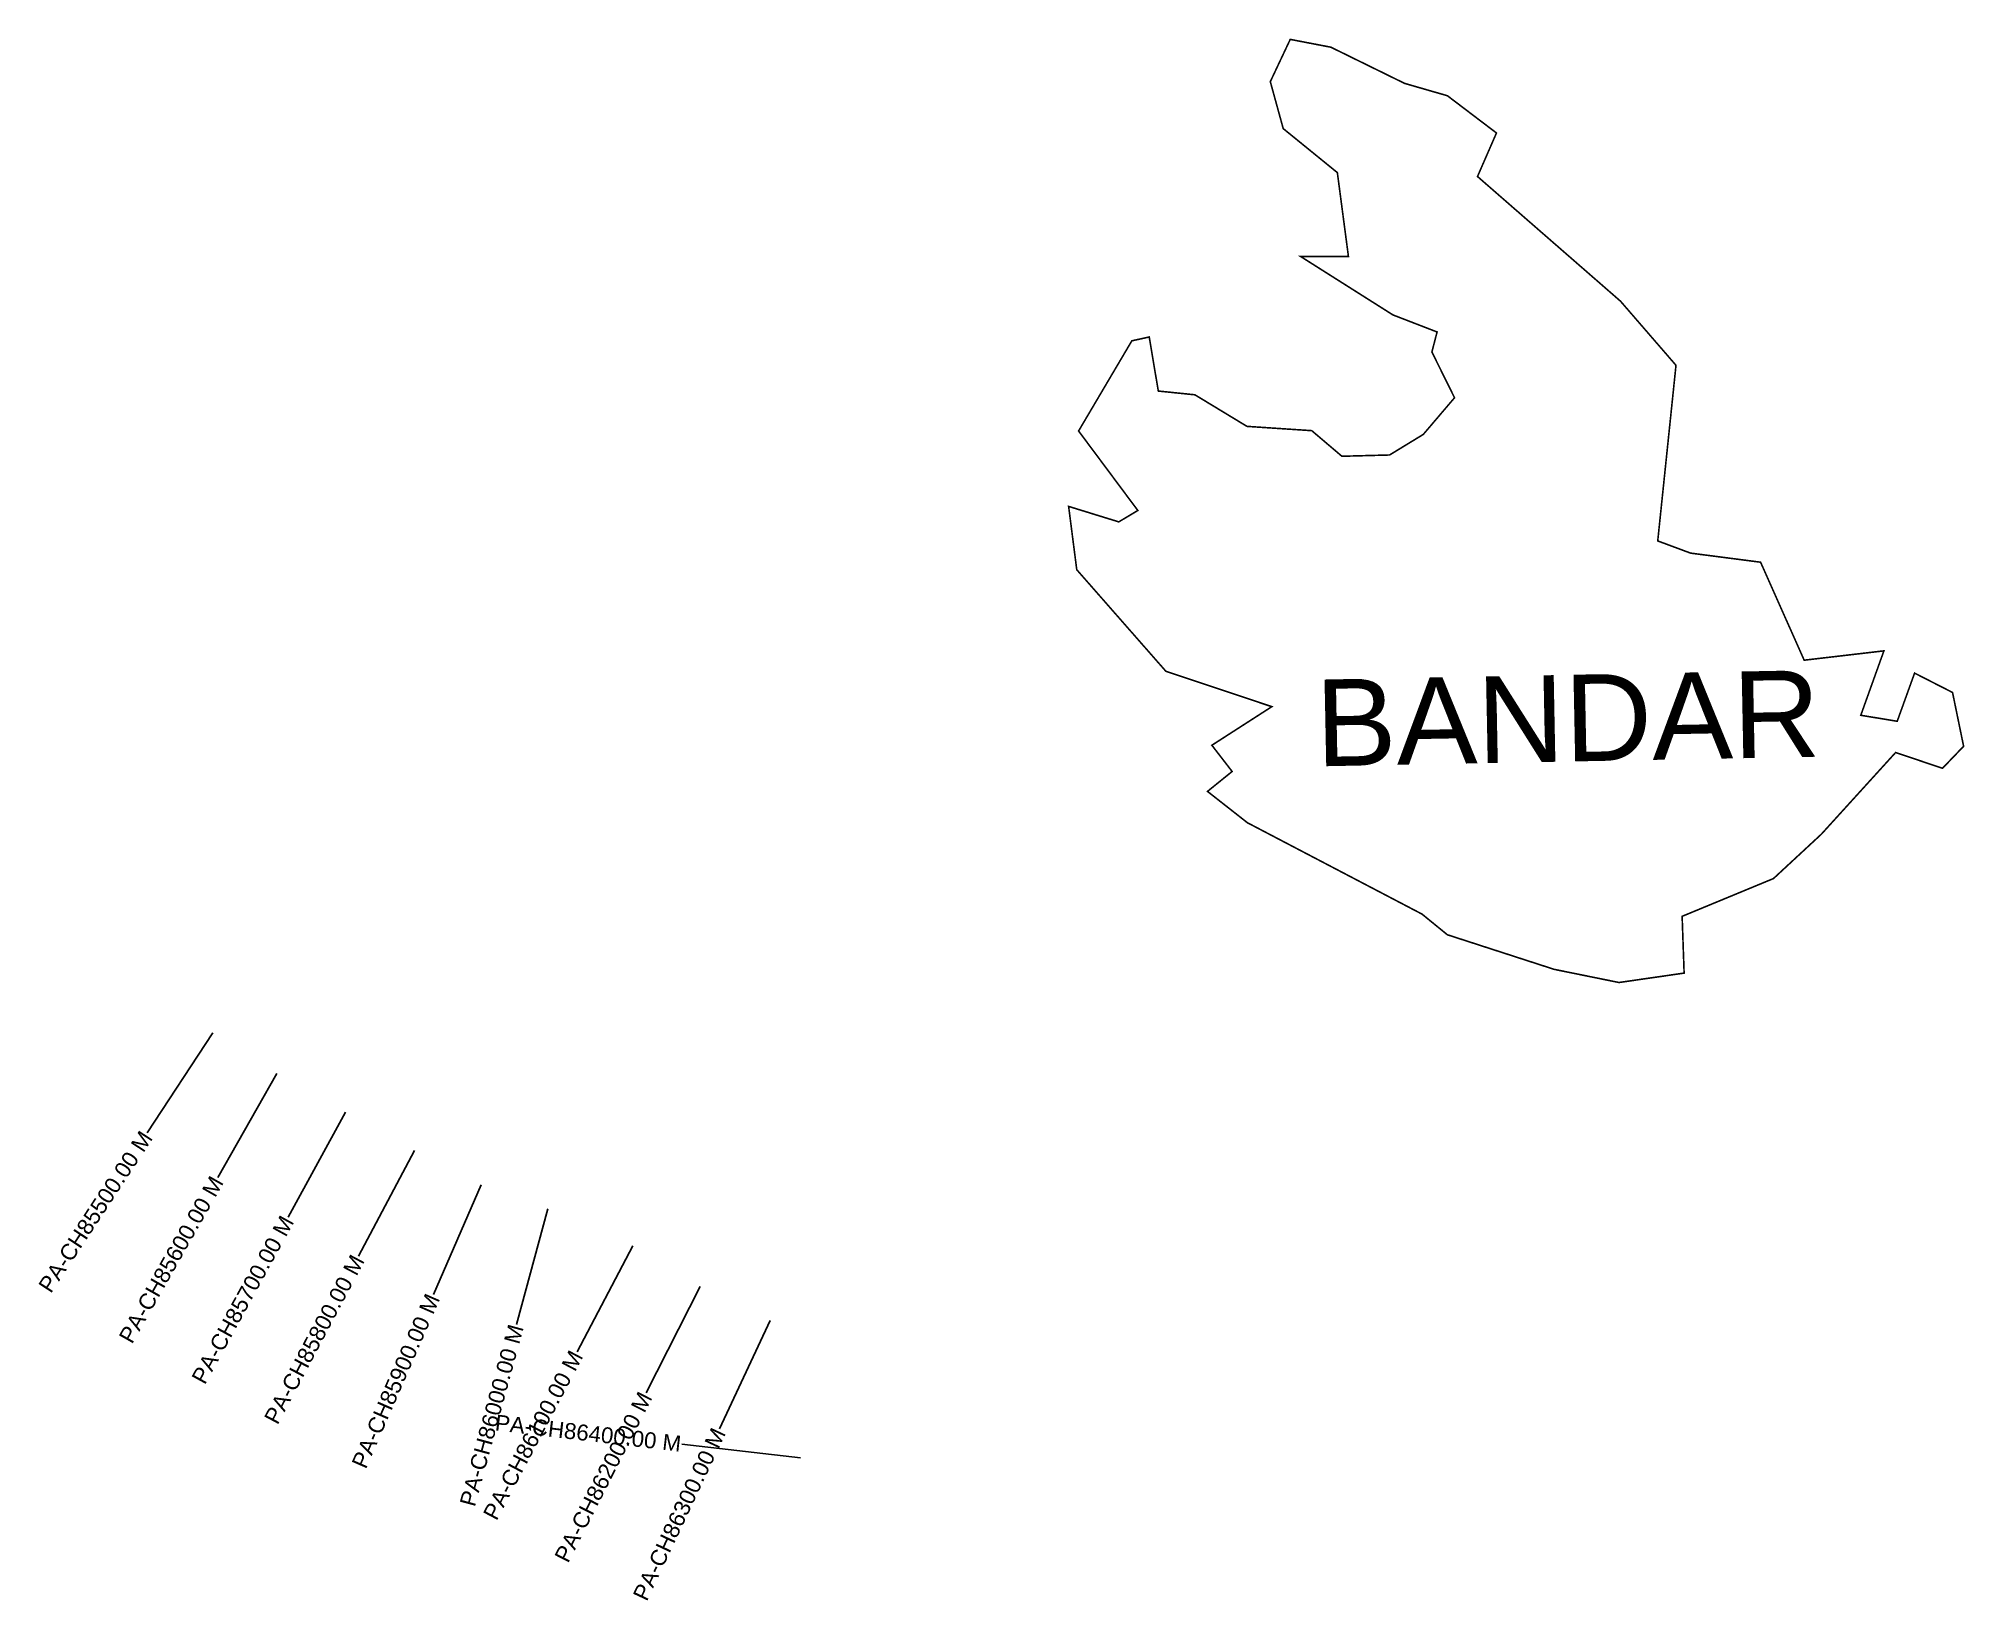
# Model space of a CAD drawing. Header units: metres. Extents: x 264188 to 266604, y 2157981 to 2159940.
import ezdxf
from ezdxf.enums import TextEntityAlignment as Align

# ---------------------------------------------------------------- set-up
doc = ezdxf.new("R2010")
doc.units = ezdxf.units.M
doc.header["$MEASUREMENT"] = 0
for name, color, linetype in [('CS', 134, 'Continuous'), ('CSMark', 6, 'Continuous'), ('VILLAGE NAME', 250, 'Continuous')]:
    doc.layers.add(name, color=color, linetype=linetype)
doc.styles.add('DynamicDimensions', font='arial.ttf')

msp = doc.modelspace()

# ---------------------------------------------------------------- linework, layer by layer
at = {"color": 6, "const_width": 2}
msp.add_lwpolyline([(265654.4, 2158996.1), (265685.3, 2159021.1), (265659.9, 2159054), (265735.1, 2159102.4), (265602.2, 2159146.8), (265490.4, 2159274.2), (265480.2, 2159353.6), (265543.1, 2159334.2), (265567, 2159348.5), (265492.7, 2159448.2), (265559.5, 2159561.3), (265581.3, 2159566.1), (265592.7, 2159498.3), (265638.6, 2159493.6), (265703.9, 2159454), (265785.2, 2159448.6), (265823, 2159416.5), (265882.8, 2159418.1), (265925.1, 2159443.9), (265964.3, 2159489.9), (265935.9, 2159547.3), (265942.4, 2159572.4), (265887, 2159593.8), (265771.2, 2159667.1), (265831.2, 2159667.1), (265817.3, 2159772.3), (265749.4, 2159827.5), (265733.2, 2159886.4), (265758.2, 2159939.4), (265809.2, 2159929.6), (265901.7, 2159884.2), (265955.4, 2159868.7), (266016.9, 2159822), (265993.1, 2159767.4), (266172.5, 2159611), (266242.1, 2159530.6), (266219.2, 2159310.3), (266260.4, 2159295), (266348.2, 2159283.6), (266402.9, 2159160.7), (266502.9, 2159172.4), (266473.9, 2159091.6), (266519.6, 2159084.1), (266541.4, 2159144.5), (266589, 2159120.2), (266602.9, 2159052.7), (266576.4, 2159025.1), (266517.6, 2159044.9), (266424.4, 2158942.4), (266364.4, 2158886.8), (266249.8, 2158839.4), (266252.3, 2158768.2), (266170.6, 2158756.4), (266089.3, 2158772.9), (265955.3, 2158816.3), (265923.5, 2158842.2), (265704.5, 2158956.8), (265654.4, 2158996.1)], dxfattribs=at)
at = {"layer": 'CS'}
for p, q in [((264406.7, 2158693.1), (264324.4, 2158567.7)), ((264486.8, 2158642.1), (264412.8, 2158511.6)), ((264573.1, 2158593.7), (264501, 2158462.2)), ((264659.7, 2158545.8), (264589.4, 2158413.3)), ((264743.3, 2158502.5), (264683.4, 2158365)), ((264827.1, 2158472.3), (264787.6, 2158327.6)), ((264933.4, 2158426), (264863.5, 2158293.3)), ((265018.2, 2158375.2), (264950.2, 2158241.5)), ((265105.9, 2158332.3), (265042.1, 2158196.5)), ((265144, 2158160.3), (264995, 2158177.5))]:
    msp.add_line(p, q, dxfattribs=at)

# ---------------------------------------------------------------- texts
at = {"layer": 'CSMark', "style": 'DynamicDimensions'}
for s, rotation, p in [('PA-CH85500.00 M', 56.7034, (264323.8, 2158566.9)), ('PA-CH85600.00 M', 60.4182, (264412.3, 2158510.8)), ('PA-CH85700.00 M', 61.2882, (264500.5, 2158461.3)), ('PA-CH85800.00 M', 62.0441, (264588.9, 2158412.4)), ('PA-CH85900.00 M', 66.4646, (264683, 2158364.1)), ('PA-CH86000.00 M', 74.7515, (264787.3, 2158326.6)), ('PA-CH86100.00 M', 62.1969, (264863, 2158292.4)), ('PA-CH86200.00 M', 63.0229, (264949.7, 2158240.6)), ('PA-CH86400.00 M', 353.4027, (264994, 2158177.7)), ('PA-CH86300.00 M', 64.8213, (265041.7, 2158195.6))]:
    msp.add_text(s, height=20, rotation=rotation, dxfattribs=at).set_placement(p, align=Align.MIDDLE_RIGHT)
at = {"layer": 'VILLAGE NAME', "insert": (265788.8, 2159136.2), "char_height": 108.748, "attachment_point": 1, "rotation": 1.1028}
msp.add_mtext_dynamic_manual_height_columns('{\\fArial|b0|i0|c0|p34;BANDAR}', width=726.929, gutter_width=543.7, heights=[0], dxfattribs=at)

doc.saveas('drawing.dxf')
